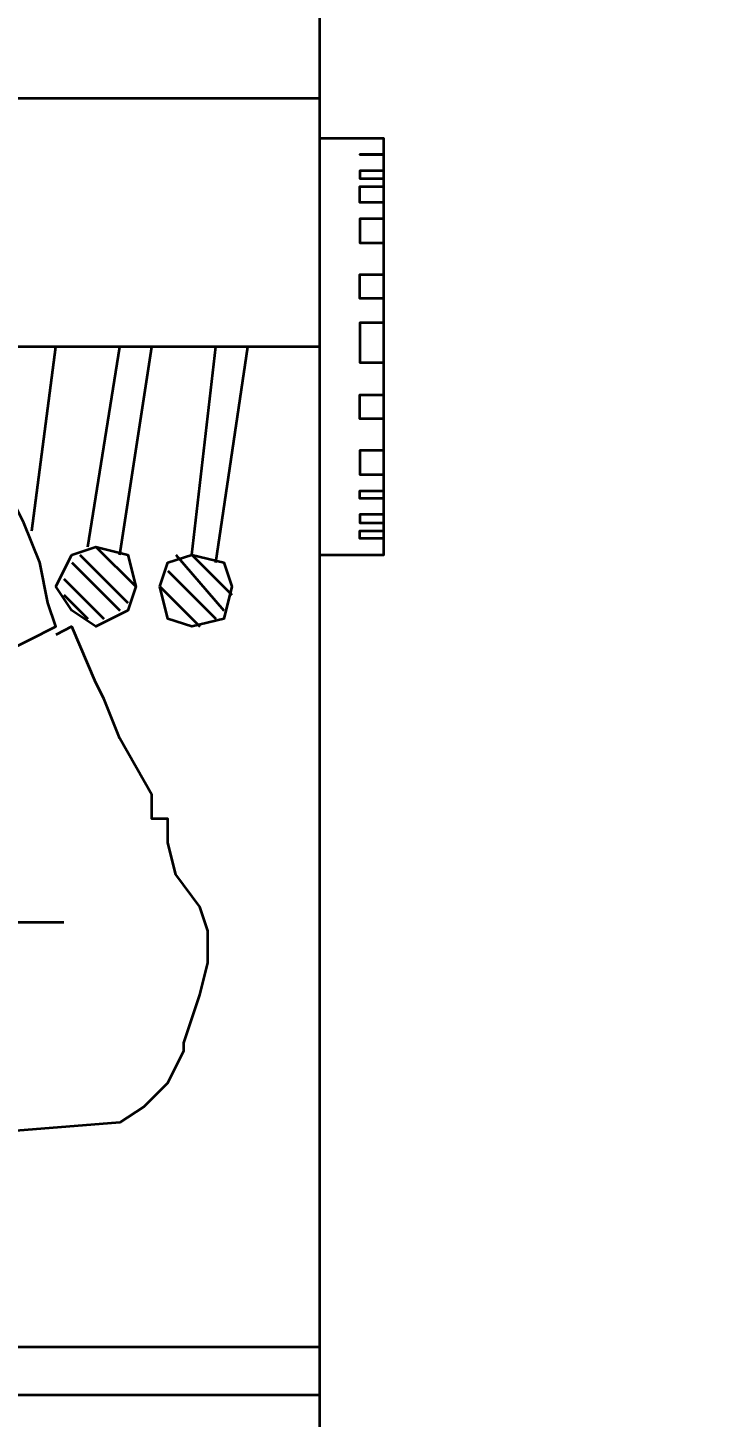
# Model space of a CAD drawing. Header units: millimetres. Extents: x -383313 to -161684, y -117025 to 99224.
# Drawn here: x -336765 to -336211, y -10603 to -9468 of the extents above; entities that cross this region are included whole.
import ezdxf

# ---------------------------------------------------------------- set-up
doc = ezdxf.new("R2010")
doc.units = ezdxf.units.MM
doc.header["$MEASUREMENT"] = 0
doc.layers.get('Defpoints').update_dxf_attribs({"color": 31})
doc.layers.add('001__КОНСТРУКТИВ__размеры внутр.', color=7, linetype='Continuous')
doc.layers.add('layer 1', color=7, linetype='Continuous')
doc.styles.add('PSTUDIO', font='arial.ttf')
doc.dimstyles.new('PS_TICK', dxfattribs={"dimscale": 100, "dimtxt": 2.5, "dimasz": 1, "dimexe": 2, "dimexo": 2, "dimgap": 1, "dimtad": 1, "dimdec": 0, "dimzin": 0, "dimdsep": 46, "dimtxsty": 'PSTUDIO', "dimblk": 'ARCHTICK', "dimcen": 2, "dimdle": 1.5, "dimse1": 1, "dimse2": 1, "dimadec": 0, "dimazin": 0, "dimtfac": 1, "dimtdec": 0, "dimtix": 1, "dimtmove": 1, "dimatfit": 3, "dimldrblk": 'ARCHTICK', "dimfxl": 1, "dimtolj": 1, "dimtzin": 0, "dimarcsym": 0})

# ---------------------------------------------------------------- blocks, each defined once
blk = doc.blocks.new('_ArchTick')
at = {"color": 0, "linetype": 'ByBlock', "const_width": 0.15}
blk.add_lwpolyline([(-0.5, -0.5), (0.5, 0.5)], dxfattribs=at)
blk = doc.blocks.new('*D281')
at = {"layer": '001__КОНСТРУКТИВ__размеры внутр.', "color": 0, "lineweight": -2, "ltscale": 100, "transparency": 16777216}
blk.add_line((-336984.8, -5432.1), (-336984.8, -20232.4), dxfattribs=at)
at = {"layer": 'Defpoints', "color": 0, "ltscale": 100, "transparency": 16777216}
for p in [(-330226.1, -5582.1), (-336984.8, -20082.4), (-335014.1, -20082.4)]:
    blk.add_point(p, dxfattribs=at)
at = {"layer": '001__КОНСТРУКТИВ__размеры внутр.', "color": 0, "lineweight": -2, "ltscale": 100, "transparency": 16777216, "xscale": 100, "yscale": 100, "zscale": 100}
for p, rotation in [((-336984.8, -5582.1), 90), ((-336984.8, -20082.4), 270)]:
    blk.add_blockref('_ArchTick', p, dxfattribs=dict(at, rotation=rotation))
at = {"layer": '001__КОНСТРУКТИВ__размеры внутр.', "color": 0, "ltscale": 100, "transparency": 16777216, "insert": (-337212.4, -12832.2), "char_height": 250, "attachment_point": 5, "rotation": 90, "style": 'PSTUDIO'}
blk.add_mtext('\\A1;14500', dxfattribs=at)
blk = doc.blocks.new('A$C57BD607D')
at = {"layer": 'layer 1', "color": 5, "lineweight": 35}
for points in [[(52.3, 2836.6), (52.3, 2836.6), (52.3, 1437.9), (52.3, 1437.9)], [(1156.9, 2594.8), (1156.9, 2594.8), (52.3, 2594.8), (52.3, 2594.8)], [(1156.9, 2555.6), (1156.9, 2555.6), (52.3, 2555.6), (52.3, 2555.6)], [(215.7, 2372.5), (215.7, 2372.5), (196.1, 2359.5), (196.1, 2359.5)], [(261.4, 2209.1), (261.4, 2209.1), (300.7, 2209.1), (300.7, 2209.1)], [(235.3, 2013.1), (235.3, 2013.1), (254.9, 1967.3), (254.9, 1967.3)], [(183, 1934.6), (183, 1934.6), (150.3, 1967.3), (150.3, 1967.3)], [(254.9, 1967.3), (254.9, 1967.3), (268, 1973.9), (268, 1973.9)], [(169.9, 1908.5), (169.9, 1908.5), (130.7, 1954.2), (130.7, 1954.2)], [(176.5, 1921.6), (176.5, 1921.6), (137.3, 1960.8), (137.3, 1960.8)], [(254.9, 1915), (254.9, 1915), (215.7, 1954.2), (215.7, 1954.2)], [(261.4, 1928.1), (261.4, 1928.1), (228.8, 1960.8), (228.8, 1960.8)], [(261.4, 1941.2), (261.4, 1941.2), (241.8, 1960.8), (241.8, 1960.8)], [(156.9, 1908.5), (156.9, 1908.5), (124.2, 1941.2), (124.2, 1941.2)], [(248.4, 1908.5), (248.4, 1908.5), (209.2, 1947.7), (209.2, 1947.7)], [(274.5, 1947.7), (274.5, 1947.7), (281, 1915), (281, 1915)], [(235.3, 1902), (235.3, 1902), (202.6, 1934.6), (202.6, 1934.6)], [(137.3, 1915), (137.3, 1915), (111.1, 1738.6), (111.1, 1738.6)], [(156.9, 1908.5), (156.9, 1908.5), (137.3, 1738.6), (137.3, 1738.6)], [(215.7, 1908.5), (215.7, 1908.5), (189.5, 1738.6), (189.5, 1738.6)], [(241.8, 1902), (241.8, 1902), (215.7, 1738.6), (215.7, 1738.6)], [(287.6, 1888.9), (287.6, 1888.9), (268, 1738.6), (268, 1738.6)], [(52.3, 1738.6), (52.3, 1738.6), (1156.9, 1738.6), (1156.9, 1738.6)], [(52.3, 1535.9), (52.3, 1535.9), (1156.9, 1535.9), (1156.9, 1535.9)]]:
    blk.add_open_spline(points, degree=3, dxfattribs=at)
for points, knots in [([(215.7, 2372.5), (215.7, 2372.5), (300.7, 2379.1), (300.7, 2379.1), (300.7, 2379.1), (300.7, 2379.1), (366, 2405.2), (366, 2405.2)], [0, 0, 0, 0, 0.5, 0.5, 0.5, 0.5, 1, 1, 1, 1]), ([(196.1, 2359.5), (196.1, 2359.5), (176.5, 2339.9), (176.5, 2339.9), (176.5, 2339.9), (176.5, 2339.9), (163.4, 2313.7), (163.4, 2313.7), (163.4, 2313.7), (163.4, 2313.7), (163.4, 2307.2), (163.4, 2307.2)], [0, 0, 0, 0, 0.333333, 0.333333, 0.333333, 0.333333, 0.666667, 0.666667, 0.666667, 0.666667, 1, 1, 1, 1]), ([(163.4, 2307.2), (163.4, 2307.2), (150.3, 2268), (150.3, 2268), (150.3, 2268), (150.3, 2268), (143.8, 2241.8), (143.8, 2241.8), (143.8, 2241.8), (143.8, 2241.8), (143.8, 2215.7), (143.8, 2215.7), (143.8, 2215.7), (143.8, 2215.7), (150.3, 2196.1), (150.3, 2196.1), (150.3, 2196.1), (150.3, 2196.1), (169.9, 2169.9), (169.9, 2169.9), (169.9, 2169.9), (169.9, 2169.9), (176.5, 2143.8), (176.5, 2143.8), (176.5, 2143.8), (176.5, 2143.8), (176.5, 2124.2), (176.5, 2124.2), (176.5, 2124.2), (176.5, 2124.2), (189.5, 2124.2), (189.5, 2124.2), (189.5, 2124.2), (189.5, 2124.2), (189.5, 2104.6), (189.5, 2104.6), (189.5, 2104.6), (189.5, 2104.6), (215.7, 2058.8), (215.7, 2058.8), (215.7, 2058.8), (215.7, 2058.8), (228.8, 2026.1), (228.8, 2026.1), (228.8, 2026.1), (228.8, 2026.1), (235.3, 2013.1), (235.3, 2013.1)], [0, 0, 0, 0, 0.083333, 0.083333, 0.083333, 0.083333, 0.166667, 0.166667, 0.166667, 0.166667, 0.25, 0.25, 0.25, 0.25, 0.333333, 0.333333, 0.333333, 0.333333, 0.416667, 0.416667, 0.416667, 0.416667, 0.5, 0.5, 0.5, 0.5, 0.583333, 0.583333, 0.583333, 0.583333, 0.666667, 0.666667, 0.666667, 0.666667, 0.75, 0.75, 0.75, 0.75, 0.833333, 0.833333, 0.833333, 0.833333, 0.916667, 0.916667, 0.916667, 0.916667, 1, 1, 1, 1]), ([(333.3, 2000), (333.3, 2000), (268, 1967.3), (268, 1967.3), (268, 1967.3), (268, 1967.3), (274.5, 1947.7), (274.5, 1947.7)], [0, 0, 0, 0, 0.5, 0.5, 0.5, 0.5, 1, 1, 1, 1]), ([(183, 1934.6), (183, 1934.6), (176.5, 1960.8), (176.5, 1960.8), (176.5, 1960.8), (176.5, 1960.8), (156.9, 1967.3), (156.9, 1967.3), (156.9, 1967.3), (156.9, 1967.3), (130.7, 1960.8), (130.7, 1960.8), (130.7, 1960.8), (130.7, 1960.8), (124.2, 1934.6), (124.2, 1934.6), (124.2, 1934.6), (124.2, 1934.6), (130.7, 1915), (130.7, 1915), (130.7, 1915), (130.7, 1915), (156.9, 1908.5), (156.9, 1908.5), (156.9, 1908.5), (156.9, 1908.5), (176.5, 1915), (176.5, 1915), (176.5, 1915), (176.5, 1915), (183, 1934.6), (183, 1934.6)], [0, 0, 0, 0, 0.125, 0.125, 0.125, 0.125, 0.25, 0.25, 0.25, 0.25, 0.375, 0.375, 0.375, 0.375, 0.5, 0.5, 0.5, 0.5, 0.625, 0.625, 0.625, 0.625, 0.75, 0.75, 0.75, 0.75, 0.875, 0.875, 0.875, 0.875, 1, 1, 1, 1]), ([(268, 1934.6), (268, 1934.6), (254.9, 1954.2), (254.9, 1954.2), (254.9, 1954.2), (254.9, 1954.2), (235.3, 1967.3), (235.3, 1967.3), (235.3, 1967.3), (235.3, 1967.3), (209.2, 1954.2), (209.2, 1954.2), (209.2, 1954.2), (209.2, 1954.2), (202.6, 1934.6), (202.6, 1934.6), (202.6, 1934.6), (202.6, 1934.6), (209.2, 1908.5), (209.2, 1908.5), (209.2, 1908.5), (209.2, 1908.5), (235.3, 1902), (235.3, 1902), (235.3, 1902), (235.3, 1902), (254.9, 1908.5), (254.9, 1908.5), (254.9, 1908.5), (254.9, 1908.5), (268, 1934.6), (268, 1934.6)], [0, 0, 0, 0, 0.125, 0.125, 0.125, 0.125, 0.25, 0.25, 0.25, 0.25, 0.375, 0.375, 0.375, 0.375, 0.5, 0.5, 0.5, 0.5, 0.625, 0.625, 0.625, 0.625, 0.75, 0.75, 0.75, 0.75, 0.875, 0.875, 0.875, 0.875, 1, 1, 1, 1]), ([(52.3, 1908.5), (52.3, 1908.5), (0, 1908.5), (0, 1908.5), (0, 1908.5), (0, 1908.5), (0, 1568.6), (0, 1568.6), (0, 1568.6), (0, 1568.6), (52.3, 1568.6), (52.3, 1568.6)], [0, 0, 0, 0, 0.333333, 0.333333, 0.333333, 0.333333, 0.666667, 0.666667, 0.666667, 0.666667, 1, 1, 1, 1]), ([(281, 1915), (281, 1915), (294.1, 1882.4), (294.1, 1882.4), (294.1, 1882.4), (294.1, 1882.4), (300.7, 1869.3), (300.7, 1869.3), (300.7, 1869.3), (300.7, 1869.3), (326.8, 1856.2), (326.8, 1856.2), (326.8, 1856.2), (326.8, 1856.2), (346.4, 1849.7), (346.4, 1849.7), (346.4, 1849.7), (346.4, 1849.7), (379.1, 1849.7), (379.1, 1849.7)], [0, 0, 0, 0, 0.2, 0.2, 0.2, 0.2, 0.4, 0.4, 0.4, 0.4, 0.6, 0.6, 0.6, 0.6, 0.8, 0.8, 0.8, 0.8, 1, 1, 1, 1]), ([(0, 1895.4), (0, 1895.4), (19.6, 1895.4), (19.6, 1895.4), (19.6, 1895.4), (19.6, 1895.4), (19.6, 1888.9), (19.6, 1888.9), (19.6, 1888.9), (19.6, 1888.9), (0, 1888.9), (0, 1888.9)], [0, 0, 0, 0, 0.333333, 0.333333, 0.333333, 0.333333, 0.666667, 0.666667, 0.666667, 0.666667, 1, 1, 1, 1]), ([(0, 1875.8), (0, 1875.8), (19.6, 1875.8), (19.6, 1875.8), (19.6, 1875.8), (19.6, 1875.8), (19.6, 1882.4), (19.6, 1882.4), (19.6, 1882.4), (19.6, 1882.4), (0, 1882.4), (0, 1882.4)], [0, 0, 0, 0, 0.333333, 0.333333, 0.333333, 0.333333, 0.666667, 0.666667, 0.666667, 0.666667, 1, 1, 1, 1]), ([(0, 1862.7), (0, 1862.7), (19.6, 1862.7), (19.6, 1862.7), (19.6, 1862.7), (19.6, 1862.7), (19.6, 1856.2), (19.6, 1856.2), (19.6, 1856.2), (19.6, 1856.2), (0, 1856.2), (0, 1856.2)], [0, 0, 0, 0, 0.333333, 0.333333, 0.333333, 0.333333, 0.666667, 0.666667, 0.666667, 0.666667, 1, 1, 1, 1]), ([(0, 1823.5), (0, 1823.5), (19.6, 1823.5), (19.6, 1823.5), (19.6, 1823.5), (19.6, 1823.5), (19.6, 1843.1), (19.6, 1843.1), (19.6, 1843.1), (19.6, 1843.1), (0, 1843.1), (0, 1843.1)], [0, 0, 0, 0, 0.333333, 0.333333, 0.333333, 0.333333, 0.666667, 0.666667, 0.666667, 0.666667, 1, 1, 1, 1]), ([(0, 1797.4), (0, 1797.4), (19.6, 1797.4), (19.6, 1797.4), (19.6, 1797.4), (19.6, 1797.4), (19.6, 1777.8), (19.6, 1777.8), (19.6, 1777.8), (19.6, 1777.8), (0, 1777.8), (0, 1777.8)], [0, 0, 0, 0, 0.333333, 0.333333, 0.333333, 0.333333, 0.666667, 0.666667, 0.666667, 0.666667, 1, 1, 1, 1]), ([(0, 1719), (0, 1719), (19.6, 1719), (19.6, 1719), (19.6, 1719), (19.6, 1719), (19.6, 1751.6), (19.6, 1751.6), (19.6, 1751.6), (19.6, 1751.6), (0, 1751.6), (0, 1751.6)], [0, 0, 0, 0, 0.333333, 0.333333, 0.333333, 0.333333, 0.666667, 0.666667, 0.666667, 0.666667, 1, 1, 1, 1]), ([(0, 1699.3), (0, 1699.3), (19.6, 1699.3), (19.6, 1699.3), (19.6, 1699.3), (19.6, 1699.3), (19.6, 1679.7), (19.6, 1679.7), (19.6, 1679.7), (19.6, 1679.7), (0, 1679.7), (0, 1679.7)], [0, 0, 0, 0, 0.333333, 0.333333, 0.333333, 0.333333, 0.666667, 0.666667, 0.666667, 0.666667, 1, 1, 1, 1]), ([(0, 1634), (0, 1634), (19.6, 1634), (19.6, 1634), (19.6, 1634), (19.6, 1634), (19.6, 1653.6), (19.6, 1653.6), (19.6, 1653.6), (19.6, 1653.6), (0, 1653.6), (0, 1653.6)], [0, 0, 0, 0, 0.333333, 0.333333, 0.333333, 0.333333, 0.666667, 0.666667, 0.666667, 0.666667, 1, 1, 1, 1]), ([(0, 1620.9), (0, 1620.9), (19.6, 1620.9), (19.6, 1620.9), (19.6, 1620.9), (19.6, 1620.9), (19.6, 1607.8), (19.6, 1607.8), (19.6, 1607.8), (19.6, 1607.8), (0, 1607.8), (0, 1607.8)], [0, 0, 0, 0, 0.333333, 0.333333, 0.333333, 0.333333, 0.666667, 0.666667, 0.666667, 0.666667, 1, 1, 1, 1]), ([(0, 1594.8), (0, 1594.8), (19.6, 1594.8), (19.6, 1594.8), (19.6, 1594.8), (19.6, 1594.8), (19.6, 1601.3), (19.6, 1601.3), (19.6, 1601.3), (19.6, 1601.3), (0, 1601.3), (0, 1601.3)], [0, 0, 0, 0, 0.333333, 0.333333, 0.333333, 0.333333, 0.666667, 0.666667, 0.666667, 0.666667, 1, 1, 1, 1]), ([(0, 1581.7), (0, 1581.7), (19.6, 1581.7), (19.6, 1581.7), (19.6, 1581.7), (19.6, 1581.7), (0, 1581.7), (0, 1581.7)], [0, 0, 0, 0, 0.5, 0.5, 0.5, 0.5, 1, 1, 1, 1])]:
    blk.add_open_spline(points, degree=3, knots=knots, dxfattribs=at)

msp = doc.modelspace()

# ---------------------------------------------------------------- block references
at = {"color": 0, "rotation": 180}
msp.add_blockref('A$C57BD607D', (-336474.61838, -7990.06803), dxfattribs=at)

# ---------------------------------------------------------------- dimensions: what is measured, and where the dimension line sits
at = {"layer": '001__КОНСТРУКТИВ__размеры внутр.', "ltscale": 100}
dim = msp.add_linear_dim(base=(-336984.76537, -20082.3977), p1=(-330226.05882, -5582.0977), p2=(-335014.05882, -20082.3977), angle=90, dimstyle='PS_TICK', dxfattribs=at)
dim.commit()
dim.dimension.update_dxf_attribs({"geometry": '*D281', "text_midpoint": (-337212.40862, -12832.2477)})

doc.saveas('drawing.dxf')
